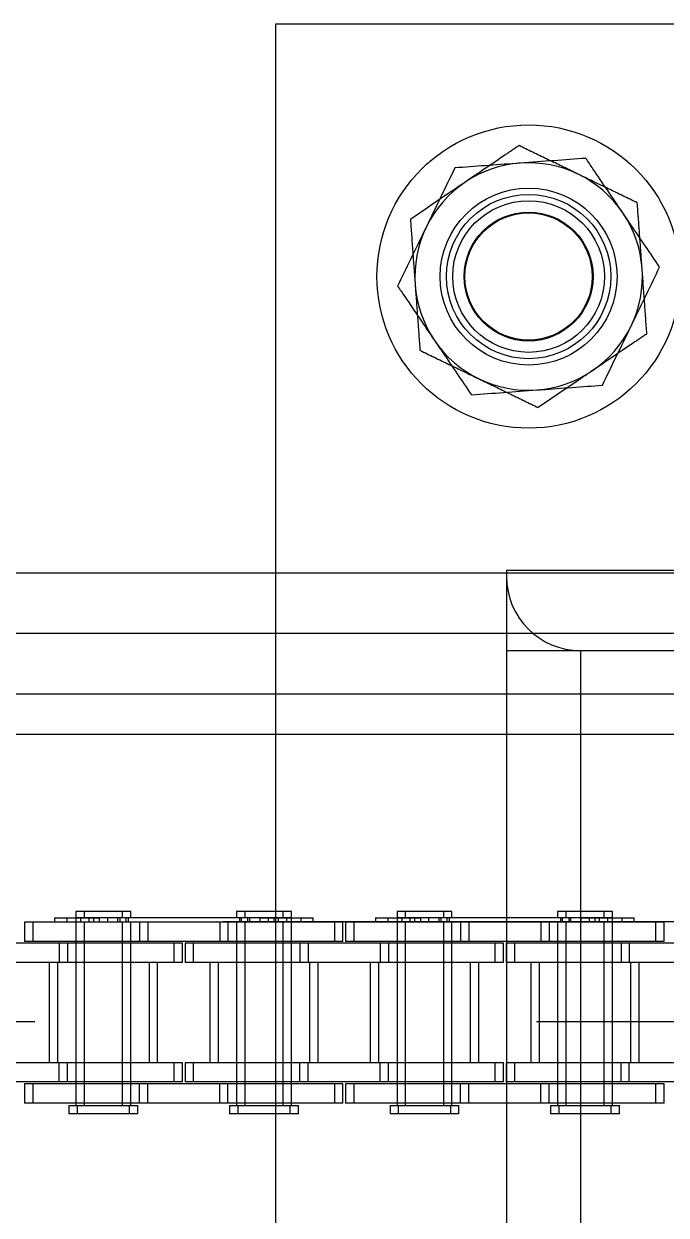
# Model space of a CAD drawing. Header units: metres. Extents: x 0 to 21025, y 0 to 14850.
# Drawn here: x 4561.6 to 4612.4, y 9285.4 to 9379.6 of the extents above; entities that cross this region are included whole.
import ezdxf

# ---------------------------------------------------------------- set-up
doc = ezdxf.new("R2010")
doc.units = ezdxf.units.M
doc.header["$LTSCALE"] = 25
doc.linetypes.add('HIDDEN2', pattern=[4.7625, 3.175, -1.5875])
doc.layers.add('SL4', color=4, linetype='Continuous')
doc.layers.add('ST1', color=7, linetype='HIDDEN2')

msp = doc.modelspace()

# ---------------------------------------------------------------- linework, layer by layer
at = {"layer": 'SL4'}
for p, q in [((4581.499, 9379.634), (4681.499, 9379.634)), ((4581.499, 9336.149), (4581.499, 9379.634)), ((4648.579, 9336.384), (4599.749, 9336.384)), ((4599.749, 9336.384), (4599.749, 9336.149)), ((4873.736, 9336.149), (3548.761, 9336.149)), ((3548.761, 9326.624), (4873.736, 9326.624))]:
    msp.add_line(p, q, dxfattribs=at)
for start, end in [(94.1744, 154.1744), (34.1744, 94.1744), (334.1744, 34.1744), (154.1744, 214.1744), (274.1744, 334.1744), (214.1744, 274.1744)]:
    msp.add_arc((4601.499, 9359.634), 9, start, end, dxfattribs=at)
for points, knots in [([(4600.844, 9368.61), (4600.721, 9368.601), (4599.791, 9368.533), (4598.037, 9368.405), (4596.458, 9368.29), (4595.661, 9368.231)], [0, 0, 0, 0, 0.07009, 0.530784, 1, 1, 1, 1]), ([(4606.026, 9368.988), (4605.184, 9368.927), (4603.486, 9368.803), (4601.73, 9368.674), (4600.844, 9368.61)], [0, 0, 0, 0, 0.495458, 1, 1, 1, 1]), ([(4608.945, 9364.689), (4608.151, 9365.859), (4607.163, 9367.314), (4606.213, 9368.713), (4606.026, 9368.988)], [0, 0, 0, 0, 0.803647, 1, 1, 1, 1]), ([(4595.661, 9368.231), (4595.294, 9367.472), (4594.552, 9365.939), (4593.785, 9364.354), (4593.398, 9363.554)], [0, 0, 0, 0, 0.495458, 1, 1, 1, 1]), ([(4611.864, 9360.39), (4611.113, 9361.496), (4610.15, 9362.914), (4609.162, 9364.368), (4608.945, 9364.689)], [0, 0, 0, 0, 0.779636, 1, 1, 1, 1]), ([(4593.398, 9363.554), (4593.344, 9363.443), (4592.938, 9362.604), (4592.172, 9361.021), (4591.482, 9359.596), (4591.134, 9358.877)], [0, 0, 0, 0, 0.07009, 0.530784, 1, 1, 1, 1]), ([(4609.6, 9355.713), (4609.654, 9355.824), (4610.06, 9356.663), (4610.826, 9358.246), (4611.516, 9359.671), (4611.864, 9360.39)], [0, 0, 0, 0, 0.07009, 0.530784, 1, 1, 1, 1]), ([(4591.134, 9358.877), (4591.321, 9358.602), (4592.271, 9357.203), (4593.259, 9355.748), (4594.053, 9354.578)], [0, 0, 0, 0, 0.1963527, 1, 1, 1, 1]), ([(4607.336, 9351.036), (4607.704, 9351.795), (4608.446, 9353.328), (4609.213, 9354.913), (4609.6, 9355.713)], [0, 0, 0, 0, 0.495458, 1, 1, 1, 1]), ([(4594.053, 9354.578), (4594.27, 9354.258), (4595.258, 9352.803), (4596.221, 9351.385), (4596.972, 9350.279)], [0, 0, 0, 0, 0.220364, 1, 1, 1, 1]), ([(4596.972, 9350.279), (4597.813, 9350.341), (4599.512, 9350.465), (4601.268, 9350.593), (4602.154, 9350.657)], [0, 0, 0, 0, 0.495458, 1, 1, 1, 1]), ([(4602.154, 9350.657), (4602.277, 9350.666), (4603.207, 9350.734), (4604.961, 9350.862), (4606.54, 9350.978), (4607.336, 9351.036)], [0, 0, 0, 0, 0.07009, 0.530784, 1, 1, 1, 1])]:
    msp.add_open_spline(points, degree=3, knots=knots, dxfattribs=at)
at = {"layer": 'ST1'}
for p, q in [((4581.499, 9261.149), (4581.499, 9336.149)), ((4599.749, 9336.149), (4599.749, 9261.149)), ((4873.736, 9331.386), (3548.761, 9331.386)), ((4599.749, 9330.034), (4605.599, 9330.034)), ((4605.599, 9330.034), (4605.599, 9052.734)), ((4605.599, 9330.034), (4651.049, 9330.034)), ((3548.761, 9326.624), (4873.736, 9326.624)), ((4873.736, 9323.386), (3548.761, 9323.386)), ((4569.38, 9309.384), (4565.69, 9309.384)), ((4565.69, 9309.384), (4565.69, 9308.91)), ((4566.345, 9309.384), (4566.345, 9308.91)), ((4570.035, 9309.384), (4569.38, 9309.384)), ((4569.38, 9308.91), (4569.38, 9309.384)), ((4570.035, 9308.91), (4570.035, 9309.384)), ((4582.08, 9309.384), (4578.39, 9309.384)), ((4578.39, 9309.384), (4578.39, 9308.91)), ((4579.045, 9309.384), (4579.045, 9308.91)), ((4582.735, 9309.384), (4582.08, 9309.384)), ((4582.08, 9308.91), (4582.08, 9309.384)), ((4582.735, 9308.91), (4582.735, 9309.384)), ((4594.78, 9309.384), (4591.09, 9309.384)), ((4591.09, 9309.384), (4591.09, 9308.91)), ((4591.745, 9309.384), (4591.745, 9308.91)), ((4595.435, 9309.384), (4594.78, 9309.384)), ((4594.78, 9308.91), (4594.78, 9309.384)), ((4595.435, 9308.91), (4595.435, 9309.384)), ((4607.48, 9309.384), (4603.79, 9309.384)), ((4603.79, 9309.384), (4603.79, 9308.91)), ((4604.445, 9309.384), (4604.445, 9308.91)), ((4608.135, 9309.384), (4607.48, 9309.384)), ((4607.48, 9308.91), (4607.48, 9309.384)), ((4608.135, 9308.91), (4608.135, 9309.384)), ((4458.259, 9308.604), (4681.499, 9308.604)), ((4570.71, 9308.541), (4561.615, 9308.541)), ((4561.615, 9308.541), (4561.615, 9307.021)), ((4562.27, 9308.541), (4562.27, 9307.021)), ((4563.983, 9308.873), (4567.535, 9308.873)), ((4563.983, 9308.873), (4563.983, 9308.541)), ((4564.959, 9308.873), (4564.959, 9308.541)), ((4565.69, 9308.91), (4569.38, 9308.91)), ((4565.69, 9308.873), (4565.69, 9307.021)), ((4565.69, 9308.541), (4565.69, 9294.042)), ((4566.059, 9308.91), (4566.059, 9308.541)), ((4566.345, 9308.541), (4566.345, 9307.021)), ((4566.345, 9308.541), (4566.345, 9294.042)), ((4566.714, 9308.91), (4566.714, 9308.541)), ((4567.083, 9308.873), (4567.083, 9308.541)), ((4567.535, 9308.873), (4567.535, 9308.541)), ((4580.235, 9308.873), (4567.535, 9308.873)), ((4568.19, 9308.873), (4568.19, 9308.541)), ((4569.011, 9308.541), (4569.011, 9308.91)), ((4569.154, 9308.873), (4569.154, 9308.541)), ((4569.38, 9308.91), (4570.035, 9308.91)), ((4569.38, 9307.021), (4569.38, 9308.541)), ((4569.38, 9294.042), (4569.38, 9308.541)), ((4569.666, 9308.541), (4569.666, 9308.91)), ((4569.809, 9308.873), (4569.809, 9308.541)), ((4570.035, 9307.021), (4570.035, 9308.541)), ((4570.035, 9294.042), (4570.035, 9308.541)), ((4570.71, 9308.541), (4570.71, 9307.021)), ((4577.06, 9308.541), (4570.71, 9308.541)), ((4571.365, 9308.541), (4571.365, 9307.021)), ((4577.06, 9308.541), (4577.06, 9307.021)), ((4586.155, 9308.541), (4577.06, 9308.541)), ((4577.715, 9308.541), (4577.715, 9307.021)), ((4578.39, 9308.91), (4582.08, 9308.91)), ((4578.39, 9308.541), (4578.39, 9307.021)), ((4578.39, 9308.541), (4578.39, 9294.042)), ((4578.616, 9308.873), (4578.616, 9308.541)), ((4578.759, 9308.91), (4578.759, 9308.541)), ((4579.045, 9308.541), (4579.045, 9307.021)), ((4579.045, 9308.541), (4579.045, 9294.042)), ((4579.271, 9308.873), (4579.271, 9308.541)), ((4579.414, 9308.91), (4579.414, 9308.541)), ((4580.235, 9308.873), (4580.235, 9308.541)), ((4580.235, 9308.873), (4583.466, 9308.873)), ((4580.89, 9308.873), (4580.89, 9308.541)), ((4581.342, 9308.873), (4581.342, 9308.541)), ((4581.711, 9308.541), (4581.711, 9308.91)), ((4582.08, 9308.91), (4582.735, 9308.91)), ((4582.08, 9307.021), (4582.08, 9308.541)), ((4582.08, 9294.042), (4582.08, 9308.541)), ((4582.366, 9308.541), (4582.366, 9308.91)), ((4582.735, 9307.021), (4582.735, 9308.873)), ((4582.735, 9294.042), (4582.735, 9308.541)), ((4583.466, 9308.873), (4583.466, 9308.541)), ((4583.466, 9308.873), (4584.442, 9308.873)), ((4584.442, 9308.541), (4584.442, 9308.873)), ((4586.81, 9308.541), (4586.155, 9308.541)), ((4586.155, 9307.021), (4586.155, 9308.541)), ((4586.81, 9307.021), (4586.81, 9308.541)), ((4596.11, 9308.541), (4587.015, 9308.541)), ((4587.015, 9308.541), (4587.015, 9307.021)), ((4587.67, 9308.541), (4587.67, 9307.021)), ((4589.383, 9308.873), (4592.935, 9308.873)), ((4589.383, 9308.873), (4589.383, 9308.541)), ((4590.359, 9308.873), (4590.359, 9308.541)), ((4591.09, 9308.91), (4594.78, 9308.91)), ((4591.09, 9308.873), (4591.09, 9307.021)), ((4591.09, 9308.541), (4591.09, 9294.042)), ((4591.459, 9308.91), (4591.459, 9308.541)), ((4591.745, 9308.541), (4591.745, 9307.021)), ((4591.745, 9308.541), (4591.745, 9294.042)), ((4592.114, 9308.91), (4592.114, 9308.541)), ((4592.483, 9308.873), (4592.483, 9308.541)), ((4592.935, 9308.873), (4592.935, 9308.541)), ((4605.635, 9308.873), (4592.935, 9308.873)), ((4593.59, 9308.873), (4593.59, 9308.541)), ((4594.411, 9308.541), (4594.411, 9308.91)), ((4594.554, 9308.873), (4594.554, 9308.541)), ((4594.78, 9308.91), (4595.435, 9308.91)), ((4594.78, 9307.021), (4594.78, 9308.541)), ((4594.78, 9294.042), (4594.78, 9308.541)), ((4595.066, 9308.541), (4595.066, 9308.91)), ((4595.209, 9308.873), (4595.209, 9308.541)), ((4595.435, 9307.021), (4595.435, 9308.541)), ((4595.435, 9294.042), (4595.435, 9308.541)), ((4596.11, 9308.541), (4596.11, 9307.021)), ((4602.46, 9308.541), (4596.11, 9308.541)), ((4596.765, 9308.541), (4596.765, 9307.021)), ((4602.46, 9308.541), (4602.46, 9307.021)), ((4611.555, 9308.541), (4602.46, 9308.541)), ((4603.115, 9308.541), (4603.115, 9307.021)), ((4603.79, 9308.91), (4607.48, 9308.91)), ((4603.79, 9308.541), (4603.79, 9307.021)), ((4603.79, 9308.541), (4603.79, 9294.042)), ((4604.016, 9308.873), (4604.016, 9308.541)), ((4604.159, 9308.91), (4604.159, 9308.541)), ((4604.445, 9308.541), (4604.445, 9307.021)), ((4604.445, 9308.541), (4604.445, 9294.042)), ((4604.671, 9308.873), (4604.671, 9308.541)), ((4604.814, 9308.91), (4604.814, 9308.541)), ((4605.635, 9308.873), (4605.635, 9308.541)), ((4605.635, 9308.873), (4608.866, 9308.873)), ((4606.29, 9308.873), (4606.29, 9308.541)), ((4606.742, 9308.873), (4606.742, 9308.541)), ((4607.111, 9308.541), (4607.111, 9308.91)), ((4607.48, 9308.91), (4608.135, 9308.91)), ((4607.48, 9307.021), (4607.48, 9308.541)), ((4607.48, 9294.042), (4607.48, 9308.541)), ((4607.766, 9308.541), (4607.766, 9308.91)), ((4608.135, 9307.021), (4608.135, 9308.873)), ((4608.135, 9294.042), (4608.135, 9308.541)), ((4608.866, 9308.873), (4608.866, 9308.541)), ((4608.866, 9308.873), (4609.842, 9308.873)), ((4609.842, 9308.541), (4609.842, 9308.873)), ((4612.21, 9308.541), (4611.555, 9308.541)), ((4611.555, 9307.021), (4611.555, 9308.541)), ((4612.21, 9307.021), (4612.21, 9308.541)), ((4564.36, 9306.869), (4558.01, 9306.869)), ((4570.71, 9307.021), (4561.615, 9307.021)), ((4564.36, 9306.869), (4564.36, 9305.349)), ((4573.455, 9306.869), (4564.36, 9306.869)), ((4565.015, 9306.869), (4565.015, 9305.349)), ((4565.69, 9306.869), (4565.69, 9305.349)), ((4566.345, 9306.869), (4566.345, 9305.349)), ((4569.38, 9305.349), (4569.38, 9306.869)), ((4570.035, 9305.349), (4570.035, 9306.869)), ((4577.06, 9307.021), (4570.71, 9307.021)), ((4574.11, 9306.869), (4573.455, 9306.869)), ((4573.455, 9305.349), (4573.455, 9306.869)), ((4574.11, 9305.349), (4574.11, 9306.869)), ((4583.41, 9306.869), (4574.315, 9306.869)), ((4574.315, 9306.869), (4574.315, 9305.349)), ((4574.97, 9306.869), (4574.97, 9305.349)), ((4586.155, 9307.021), (4577.06, 9307.021)), ((4578.39, 9306.869), (4578.39, 9305.349)), ((4579.045, 9306.869), (4579.045, 9305.349)), ((4582.08, 9305.349), (4582.08, 9306.869)), ((4582.735, 9305.349), (4582.735, 9306.869)), ((4583.41, 9306.869), (4583.41, 9305.349)), ((4589.76, 9306.869), (4583.41, 9306.869)), ((4584.065, 9306.869), (4584.065, 9305.349)), ((4586.81, 9307.021), (4586.155, 9307.021)), ((4596.11, 9307.021), (4587.015, 9307.021)), ((4589.76, 9306.869), (4589.76, 9305.349)), ((4598.855, 9306.869), (4589.76, 9306.869)), ((4590.415, 9306.869), (4590.415, 9305.349)), ((4591.09, 9306.869), (4591.09, 9305.349)), ((4591.745, 9306.869), (4591.745, 9305.349)), ((4594.78, 9305.349), (4594.78, 9306.869)), ((4595.435, 9305.349), (4595.435, 9306.869)), ((4602.46, 9307.021), (4596.11, 9307.021)), ((4599.51, 9306.869), (4598.855, 9306.869)), ((4598.855, 9305.349), (4598.855, 9306.869)), ((4599.51, 9305.349), (4599.51, 9306.869)), ((4608.81, 9306.869), (4599.715, 9306.869)), ((4599.715, 9306.869), (4599.715, 9305.349)), ((4600.37, 9306.869), (4600.37, 9305.349)), ((4611.555, 9307.021), (4602.46, 9307.021)), ((4603.79, 9306.869), (4603.79, 9305.349)), ((4604.445, 9306.869), (4604.445, 9305.349)), ((4607.48, 9305.349), (4607.48, 9306.869)), ((4608.135, 9305.349), (4608.135, 9306.869)), ((4608.81, 9306.869), (4608.81, 9305.349)), ((4615.16, 9306.869), (4608.81, 9306.869)), ((4609.465, 9306.869), (4609.465, 9305.349)), ((4612.21, 9307.021), (4611.555, 9307.021)), ((4564.36, 9305.349), (4558.01, 9305.349)), ((4563.575, 9305.349), (4563.575, 9297.419)), ((4564.23, 9305.349), (4564.23, 9297.419)), ((4573.455, 9305.349), (4564.36, 9305.349)), ((4565.69, 9305.349), (4565.69, 9297.419)), ((4566.345, 9305.349), (4566.345, 9297.419)), ((4569.38, 9297.419), (4569.38, 9305.349)), ((4570.035, 9297.419), (4570.035, 9305.349)), ((4571.495, 9297.419), (4571.495, 9305.349)), ((4572.15, 9297.419), (4572.15, 9305.349)), ((4574.11, 9305.349), (4573.455, 9305.349)), ((4583.41, 9305.349), (4574.315, 9305.349)), ((4576.275, 9305.349), (4576.275, 9297.419)), ((4576.93, 9305.349), (4576.93, 9297.419)), ((4578.39, 9305.349), (4578.39, 9297.419)), ((4579.045, 9305.349), (4579.045, 9297.419)), ((4582.08, 9297.419), (4582.08, 9305.349)), ((4582.735, 9297.419), (4582.735, 9305.349)), ((4589.76, 9305.349), (4583.41, 9305.349)), ((4584.195, 9297.419), (4584.195, 9305.349)), ((4584.85, 9297.419), (4584.85, 9305.349)), ((4588.975, 9305.349), (4588.975, 9297.419)), ((4589.63, 9305.349), (4589.63, 9297.419)), ((4598.855, 9305.349), (4589.76, 9305.349)), ((4591.09, 9305.349), (4591.09, 9297.419)), ((4591.745, 9305.349), (4591.745, 9297.419)), ((4594.78, 9297.419), (4594.78, 9305.349)), ((4595.435, 9297.419), (4595.435, 9305.349)), ((4596.895, 9297.419), (4596.895, 9305.349)), ((4597.55, 9297.419), (4597.55, 9305.349)), ((4599.51, 9305.349), (4598.855, 9305.349)), ((4608.81, 9305.349), (4599.715, 9305.349)), ((4601.675, 9305.349), (4601.675, 9297.419)), ((4602.33, 9305.349), (4602.33, 9297.419)), ((4603.79, 9305.349), (4603.79, 9297.419)), ((4604.445, 9305.349), (4604.445, 9297.419)), ((4607.48, 9297.419), (4607.48, 9305.349)), ((4608.135, 9297.419), (4608.135, 9305.349)), ((4615.16, 9305.349), (4608.81, 9305.349)), ((4609.595, 9297.419), (4609.595, 9305.349)), ((4610.25, 9297.419), (4610.25, 9305.349)), ((4681.499, 9300.666), (4458.259, 9300.666)), ((4564.36, 9297.419), (4558.01, 9297.419)), ((4564.36, 9295.899), (4564.36, 9297.419)), ((4573.455, 9297.419), (4564.36, 9297.419)), ((4565.015, 9295.899), (4565.015, 9297.419)), ((4565.69, 9297.419), (4565.69, 9295.899)), ((4566.345, 9297.419), (4566.345, 9295.899)), ((4569.38, 9295.899), (4569.38, 9297.419)), ((4570.035, 9295.899), (4570.035, 9297.419)), ((4574.11, 9297.419), (4573.455, 9297.419)), ((4573.455, 9295.899), (4573.455, 9297.419)), ((4574.11, 9295.899), (4574.11, 9297.419)), ((4583.41, 9297.419), (4574.315, 9297.419)), ((4574.315, 9297.419), (4574.315, 9295.899)), ((4574.97, 9297.419), (4574.97, 9295.899)), ((4578.39, 9297.419), (4578.39, 9295.899)), ((4579.045, 9297.419), (4579.045, 9295.899)), ((4582.08, 9295.899), (4582.08, 9297.419)), ((4582.735, 9295.899), (4582.735, 9297.419)), ((4583.41, 9295.899), (4583.41, 9297.419)), ((4589.76, 9297.419), (4583.41, 9297.419)), ((4584.065, 9295.899), (4584.065, 9297.419)), ((4589.76, 9295.899), (4589.76, 9297.419)), ((4598.855, 9297.419), (4589.76, 9297.419)), ((4590.415, 9295.899), (4590.415, 9297.419)), ((4591.09, 9297.419), (4591.09, 9295.899)), ((4591.745, 9297.419), (4591.745, 9295.899)), ((4594.78, 9295.899), (4594.78, 9297.419)), ((4595.435, 9295.899), (4595.435, 9297.419)), ((4599.51, 9297.419), (4598.855, 9297.419)), ((4598.855, 9295.899), (4598.855, 9297.419)), ((4599.51, 9295.899), (4599.51, 9297.419)), ((4608.81, 9297.419), (4599.715, 9297.419)), ((4599.715, 9297.419), (4599.715, 9295.899)), ((4600.37, 9297.419), (4600.37, 9295.899)), ((4603.79, 9297.419), (4603.79, 9295.899)), ((4604.445, 9297.419), (4604.445, 9295.899)), ((4607.48, 9295.899), (4607.48, 9297.419)), ((4608.135, 9295.899), (4608.135, 9297.419)), ((4608.81, 9295.899), (4608.81, 9297.419)), ((4615.16, 9297.419), (4608.81, 9297.419)), ((4609.465, 9295.899), (4609.465, 9297.419)), ((4564.36, 9295.899), (4558.01, 9295.899)), ((4573.455, 9295.899), (4564.36, 9295.899)), ((4574.11, 9295.899), (4573.455, 9295.899)), ((4583.41, 9295.899), (4574.315, 9295.899)), ((4589.76, 9295.899), (4583.41, 9295.899)), ((4598.855, 9295.899), (4589.76, 9295.899)), ((4599.51, 9295.899), (4598.855, 9295.899)), ((4608.81, 9295.899), (4599.715, 9295.899)), ((4615.16, 9295.899), (4608.81, 9295.899)), ((4570.71, 9295.747), (4561.615, 9295.747)), ((4561.615, 9295.747), (4561.615, 9294.227)), ((4562.27, 9295.747), (4562.27, 9294.227)), ((4565.69, 9295.747), (4565.69, 9294.227)), ((4566.345, 9295.747), (4566.345, 9294.227)), ((4569.38, 9294.227), (4569.38, 9295.747)), ((4570.035, 9294.227), (4570.035, 9295.747)), ((4570.71, 9294.227), (4570.71, 9295.747)), ((4577.06, 9295.747), (4570.71, 9295.747)), ((4571.365, 9294.227), (4571.365, 9295.747)), ((4577.06, 9294.227), (4577.06, 9295.747)), ((4586.155, 9295.747), (4577.06, 9295.747)), ((4577.715, 9294.227), (4577.715, 9295.747)), ((4578.39, 9295.747), (4578.39, 9294.227)), ((4579.045, 9295.747), (4579.045, 9294.227)), ((4582.08, 9294.227), (4582.08, 9295.747)), ((4582.735, 9294.227), (4582.735, 9295.747)), ((4586.81, 9295.747), (4586.155, 9295.747)), ((4586.155, 9294.227), (4586.155, 9295.747)), ((4586.81, 9294.227), (4586.81, 9295.747)), ((4596.11, 9295.747), (4587.015, 9295.747)), ((4587.015, 9295.747), (4587.015, 9294.227)), ((4587.67, 9295.747), (4587.67, 9294.227)), ((4591.09, 9295.747), (4591.09, 9294.227)), ((4591.745, 9295.747), (4591.745, 9294.227)), ((4594.78, 9294.227), (4594.78, 9295.747)), ((4595.435, 9294.227), (4595.435, 9295.747)), ((4596.11, 9294.227), (4596.11, 9295.747)), ((4602.46, 9295.747), (4596.11, 9295.747)), ((4596.765, 9294.227), (4596.765, 9295.747)), ((4602.46, 9294.227), (4602.46, 9295.747)), ((4611.555, 9295.747), (4602.46, 9295.747)), ((4603.115, 9294.227), (4603.115, 9295.747)), ((4603.79, 9295.747), (4603.79, 9294.227)), ((4604.445, 9295.747), (4604.445, 9294.227)), ((4607.48, 9294.227), (4607.48, 9295.747)), ((4608.135, 9294.227), (4608.135, 9295.747)), ((4612.21, 9295.747), (4611.555, 9295.747)), ((4611.555, 9294.227), (4611.555, 9295.747)), ((4612.21, 9294.227), (4612.21, 9295.747)), ((4570.71, 9294.227), (4561.615, 9294.227)), ((4565.136, 9294.042), (4569.933, 9294.042)), ((4565.136, 9294.042), (4565.136, 9293.384)), ((4565.791, 9294.042), (4565.791, 9293.384)), ((4569.933, 9294.042), (4570.588, 9294.042)), ((4569.933, 9293.384), (4569.933, 9294.042)), ((4570.588, 9293.384), (4570.588, 9294.042)), ((4577.06, 9294.227), (4570.71, 9294.227)), ((4586.155, 9294.227), (4577.06, 9294.227)), ((4577.836, 9294.042), (4582.633, 9294.042)), ((4577.836, 9294.042), (4577.836, 9293.384)), ((4578.491, 9294.042), (4578.491, 9293.384)), ((4582.633, 9294.042), (4583.288, 9294.042)), ((4582.633, 9293.384), (4582.633, 9294.042)), ((4583.288, 9293.384), (4583.288, 9294.042)), ((4586.81, 9294.227), (4586.155, 9294.227)), ((4596.11, 9294.227), (4587.015, 9294.227)), ((4590.536, 9294.042), (4595.333, 9294.042)), ((4590.536, 9294.042), (4590.536, 9293.384)), ((4591.191, 9294.042), (4591.191, 9293.384)), ((4595.333, 9294.042), (4595.988, 9294.042)), ((4595.333, 9293.384), (4595.333, 9294.042)), ((4595.988, 9293.384), (4595.988, 9294.042)), ((4602.46, 9294.227), (4596.11, 9294.227)), ((4611.555, 9294.227), (4602.46, 9294.227)), ((4603.236, 9294.042), (4608.033, 9294.042)), ((4603.236, 9294.042), (4603.236, 9293.384)), ((4603.891, 9294.042), (4603.891, 9293.384)), ((4608.033, 9294.042), (4608.688, 9294.042)), ((4608.033, 9293.384), (4608.033, 9294.042)), ((4608.688, 9293.384), (4608.688, 9294.042)), ((4612.21, 9294.227), (4611.555, 9294.227)), ((4569.933, 9293.384), (4565.136, 9293.384)), ((4570.588, 9293.384), (4569.933, 9293.384)), ((4582.633, 9293.384), (4577.836, 9293.384)), ((4583.288, 9293.384), (4582.633, 9293.384)), ((4595.333, 9293.384), (4590.536, 9293.384)), ((4595.988, 9293.384), (4595.333, 9293.384)), ((4608.033, 9293.384), (4603.236, 9293.384)), ((4608.688, 9293.384), (4608.033, 9293.384))]:
    msp.add_line(p, q, dxfattribs=at)
for radius in [12, 7, 6.5, 6, 5.1, 5.036]:
    msp.add_circle((4601.499, 9359.634), radius, dxfattribs=at)
msp.add_arc((4605.599, 9335.884), 5.85, 180, 270, dxfattribs=at)
for points, knots in [([(4600.742, 9369.998), (4600.381, 9369.753), (4598.98, 9368.802), (4597.524, 9367.813), (4596.443, 9367.08)], [0, 0, 0, 0, 0.257551, 1, 1, 1, 1]), ([(4605.42, 9367.735), (4605.309, 9367.788), (4604.469, 9368.195), (4602.886, 9368.961), (4601.461, 9369.65), (4600.742, 9369.998)], [0, 0, 0, 0, 0.07009, 0.530784, 1, 1, 1, 1]), ([(4610.097, 9365.471), (4609.337, 9365.839), (4607.804, 9366.581), (4606.219, 9367.348), (4605.42, 9367.735)], [0, 0, 0, 0, 0.495458, 1, 1, 1, 1]), ([(4596.443, 9367.08), (4596.053, 9366.814), (4594.597, 9365.826), (4593.181, 9364.864), (4592.144, 9364.161)], [0, 0, 0, 0, 0.268634, 1, 1, 1, 1]), ([(4610.475, 9360.289), (4610.466, 9360.412), (4610.398, 9361.342), (4610.27, 9363.096), (4610.155, 9364.674), (4610.097, 9365.471)], [0, 0, 0, 0, 0.07009, 0.530784, 1, 1, 1, 1]), ([(4592.144, 9364.161), (4592.206, 9363.319), (4592.33, 9361.62), (4592.458, 9359.864), (4592.523, 9358.978)], [0, 0, 0, 0, 0.495458, 1, 1, 1, 1]), ([(4610.853, 9355.106), (4610.792, 9355.948), (4610.668, 9357.647), (4610.54, 9359.403), (4610.475, 9360.289)], [0, 0, 0, 0, 0.495458, 1, 1, 1, 1]), ([(4592.523, 9358.978), (4592.532, 9358.856), (4592.6, 9357.925), (4592.728, 9356.171), (4592.843, 9354.593), (4592.901, 9353.796)], [0, 0, 0, 0, 0.07009, 0.530784, 1, 1, 1, 1]), ([(4610.853, 9355.106), (4610.492, 9354.861), (4609.091, 9353.91), (4607.635, 9352.921), (4606.554, 9352.188)], [0, 0, 0, 0, 0.257551, 1, 1, 1, 1]), ([(4592.901, 9353.796), (4593.661, 9353.428), (4595.194, 9352.686), (4596.779, 9351.919), (4597.578, 9351.532)], [0, 0, 0, 0, 0.495458, 1, 1, 1, 1]), ([(4597.578, 9351.532), (4597.689, 9351.479), (4598.529, 9351.072), (4600.112, 9350.306), (4601.536, 9349.617), (4602.255, 9349.269)], [0, 0, 0, 0, 0.07009, 0.530784, 1, 1, 1, 1]), ([(4606.554, 9352.188), (4606.163, 9351.922), (4604.708, 9350.934), (4603.291, 9349.972), (4602.255, 9349.269)], [0, 0, 0, 0, 0.268634, 1, 1, 1, 1])]:
    msp.add_open_spline(points, degree=3, knots=knots, dxfattribs=at)

doc.saveas('drawing.dxf')
